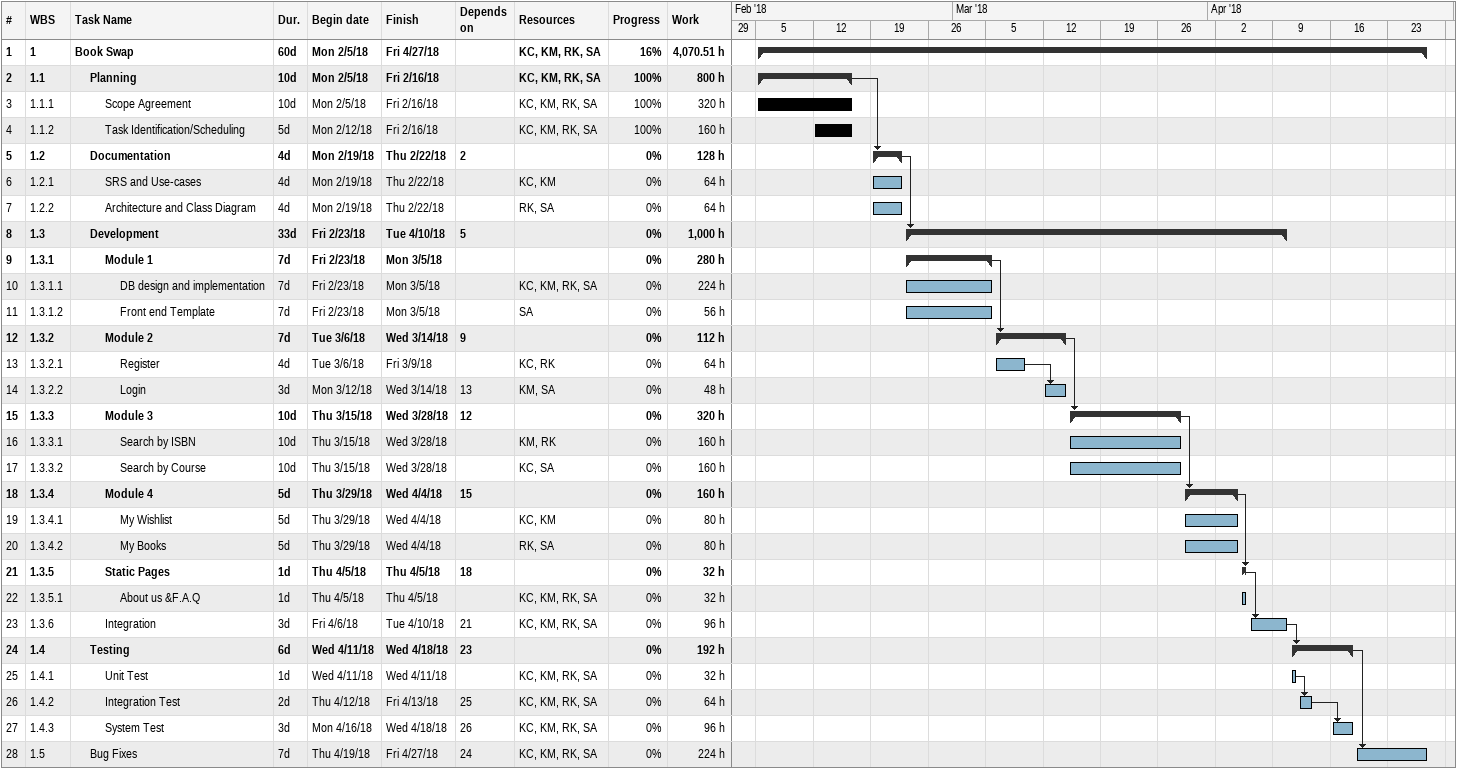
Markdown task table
| ID | WBS | Task | Duration | Start | Finish | Predecessors | Resources | % complete | Work (h) |
|---|---|---|---|---|---|---|---|---|---|
| 1 | 1 | **Book Swap** | 60d | 2018-02-05 | 2018-04-27 |  | KC, KM, RK, SA | 16 | 4070.51 |
| 2 | 1.1 | **Planning** | 10d | 2018-02-05 | 2018-02-16 |  | KC, KM, RK, SA | 100 | 800 |
| 3 | 1.1.1 | Scope Agreement | 10d | 2018-02-05 | 2018-02-16 |  | KC, KM, RK, SA | 100 | 320 |
| 4 | 1.1.2 | Task Identification/Scheduling | 5d | 2018-02-12 | 2018-02-16 |  | KC, KM, RK, SA | 100 | 160 |
| 5 | 1.2 | **Documentation** | 4d | 2018-02-19 | 2018-02-22 | 2 |  | 0 | 128 |
| 6 | 1.2.1 | SRS and Use-cases | 4d | 2018-02-19 | 2018-02-22 |  | KC, KM | 0 | 64 |
| 7 | 1.2.2 | Architecture and Class Diagram | 4d | 2018-02-19 | 2018-02-22 |  | RK, SA | 0 | 64 |
| 8 | 1.3 | **Development** | 33d | 2018-02-23 | 2018-04-10 | 5 |  | 0 | 1000 |
| 9 | 1.3.1 | **Module 1** | 7d | 2018-02-23 | 2018-03-05 |  |  | 0 | 280 |
| 10 | 1.3.1.1 | DB design and implementation | 7d | 2018-02-23 | 2018-03-05 |  | KC, KM, RK, SA | 0 | 224 |
| 11 | 1.3.1.2 | Front end Template | 7d | 2018-02-23 | 2018-03-05 |  | SA | 0 | 56 |
| 12 | 1.3.2 | **Module 2** | 7d | 2018-03-06 | 2018-03-14 | 9 |  | 0 | 112 |
| 13 | 1.3.2.1 | Register | 4d | 2018-03-06 | 2018-03-09 |  | KC, RK | 0 | 64 |
| 14 | 1.3.2.2 | Login | 3d | 2018-03-12 | 2018-03-14 | 13 | KM, SA | 0 | 48 |
| 15 | 1.3.3 | **Module 3** | 10d | 2018-03-15 | 2018-03-28 | 12 |  | 0 | 320 |
| 16 | 1.3.3.1 | Search by ISBN | 10d | 2018-03-15 | 2018-03-28 |  | KM, RK | 0 | 160 |
| 17 | 1.3.3.2 | Search by Course | 10d | 2018-03-15 | 2018-03-28 |  | KC, SA | 0 | 160 |
| 18 | 1.3.4 | **Module 4** | 5d | 2018-03-29 | 2018-04-04 | 15 |  | 0 | 160 |
| 19 | 1.3.4.1 | My Wishlist | 5d | 2018-03-29 | 2018-04-04 |  | KC, KM | 0 | 80 |
| 20 | 1.3.4.2 | My Books | 5d | 2018-03-29 | 2018-04-04 |  | RK, SA | 0 | 80 |
| 21 | 1.3.5 | **Static Pages** | 1d | 2018-04-05 | 2018-04-05 | 18 |  | 0 | 32 |
| 22 | 1.3.5.1 | About us &F.A.Q | 1d | 2018-04-05 | 2018-04-05 |  | KC, KM, RK, SA | 0 | 32 |
| 23 | 1.3.6 | Integration | 3d | 2018-04-06 | 2018-04-10 | 21 | KC, KM, RK, SA | 0 | 96 |
| 24 | 1.4 | **Testing** | 6d | 2018-04-11 | 2018-04-18 | 23 |  | 0 | 192 |
| 25 | 1.4.1 | Unit Test | 1d | 2018-04-11 | 2018-04-11 |  | KC, KM, RK, SA | 0 | 32 |
| 26 | 1.4.2 | Integration Test | 2d | 2018-04-12 | 2018-04-13 | 25 | KC, KM, RK, SA | 0 | 64 |
| 27 | 1.4.3 | System Test | 3d | 2018-04-16 | 2018-04-18 | 26 | KC, KM, RK, SA | 0 | 96 |
| 28 | 1.5 | Bug Fixes | 7d | 2018-04-19 | 2018-04-27 | 24 | KC, KM, RK, SA | 0 | 224 |
